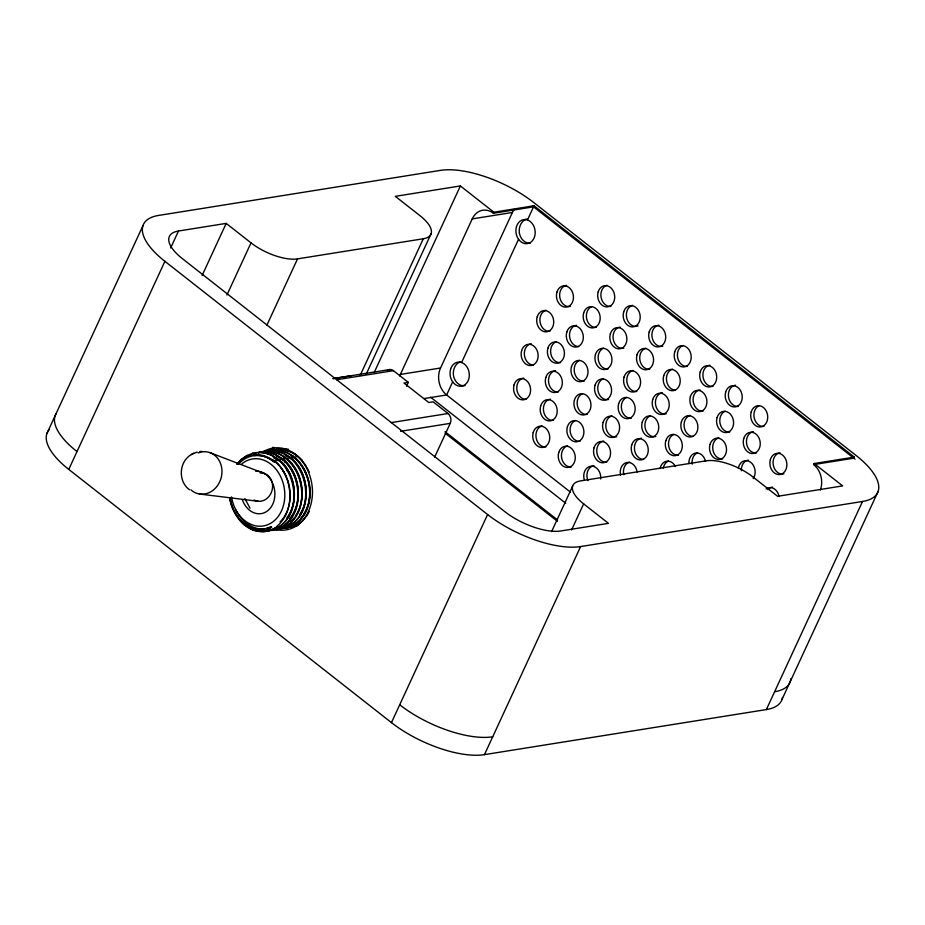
<?xml version="1.0" encoding="UTF-8"?>
<svg xmlns="http://www.w3.org/2000/svg" width="925" height="925" viewBox="0 0 925 925"><rect width="100%" height="100%" fill="white"/><g stroke="black" fill="none" stroke-linecap="round" stroke-linejoin="round"><path stroke-width="1.39" d="M273.522 461.471L273.569 460.373M271.684 527.25L267.001 530.198M46.84 433.663L142.993 225.584M170.662 247.958L178.49 231.019L226.197 223.387L251.022 242.87A35.705 14.233 24.8 0 0 297.526 258.873L423.292 238.766A35.705 14.233 24.8 0 0 420.158 215.826L395.333 196.343L460.384 185.948L493.858 212.207L534.037 205.778L854.33 457.112L853.833 458.176L813.665 464.593A19.564 15.424 80.9 0 1 820.359 490.053M68.762 469.403L164.904 261.324A71.422 28.478 24.8 0 1 158.626 215.433L440.531 170.362A71.422 28.478 24.8 0 1 533.54 202.378L856.238 455.597A71.422 28.478 24.8 0 1 862.516 501.477L766.374 709.567L484.469 754.638A71.422 28.478 24.8 0 1 391.46 722.622L68.762 469.403A71.422 28.478 24.8 0 1 49.303 429.524M202.113 275.511L226.197 223.387M226.937 294.994L251.022 242.87M266.816 325.334L297.526 258.873M360.079 375.585L423.292 238.766M366.092 374.428L431.119 233.69M374.29 372.278L460.384 185.948M399.75 375.932A19.564 15.424 80.9 0 1 400.363 374.428L472.236 218.89A19.564 15.424 80.9 0 1 493.372 213.27L533.54 206.853L853.833 458.176A19.564 15.424 80.9 0 1 855.035 459.193M406.526 386.222L408.318 382.36L393.426 370.671A7.146 5.631 80.9 0 0 387.39 370.52M493.372 213.27L493.858 212.207M570.424 492.112L446.625 394.963A19.564 15.424 80.9 0 1 440.543 368L512.415 212.461A19.564 15.424 80.9 0 1 514.427 209.108M452.683 381.84L446.625 394.963L424.02 398.583M461.61 362.531L518.555 239.286M527.481 219.977L534.037 205.778M434.588 457.262L450.244 423.361A7.146 5.631 80.9 0 0 448.035 413.521L433.143 401.832L428.807 402.525L403.982 383.054L408.318 382.36M391.46 722.622L487.602 514.531L164.904 261.324M551.612 531.597L572.691 485.995M571.604 529.933L583.64 503.871A35.705 14.233 24.8 0 1 580.507 480.919L706.272 460.812A35.705 14.233 24.8 0 1 752.788 476.826L777.601 496.297L842.663 485.903L814.15 463.529L813.665 464.593M484.469 754.638L580.623 546.559L862.516 501.477M782.007 699.416L878.16 491.337M306.637 516.196L309.355 511.386M275.049 461.228L277.546 458.731C302.29 476.121 300.741 527.898 266.018 531.077M278.98 460.592L281.478 458.095C304.128 474.93 305.585 519.734 275.916 529.643M282.923 459.968L285.409 457.47C311.748 475.82 307.401 530.661 269.961 530.453M286.854 459.332L289.352 456.834C311.852 473.646 313.459 517.838 284.276 528.302M290.785 458.708L293.283 456.21C315.922 473.045 317.391 517.85 287.71 527.747M294.717 458.083L297.214 455.586L302.429 460.419M192.134 454.129C178.918 460.789 177.531 481.173 189.475 489.753M305.782 517.179L302.336 521.133L297.272 524.833M236.858 464.304L241.413 459.32L246.721 455.586L253.08 453.169M237.343 464.223L241.899 459.239L247.206 455.505M277.049 526.637L276.691 526.903A39.682 31.288 80.9 0 1 262.885 531.655L258.584 531.447A39.682 31.288 80.9 0 1 252.999 530.06M281.535 527.342C308.892 509.779 300.024 460.719 269.025 452.441M293.329 525.458C322.779 506.969 309.991 451.446 274.517 449.885M300.798 522.533L297.757 524.752L291.641 527.123M193.001 453.678L197.187 452.082M191.429 454.51L193.764 453.262M271.973 530.268C308.152 517.364 296.613 453.608 258.792 452.406M279.847 529.007C316.026 516.104 304.475 452.36 266.654 451.146M283.778 528.383C319.958 515.479 308.418 451.724 270.586 450.521M297.827 525.573L285.686 527.932L283.27 527.643M253.496 453.944L257.011 452.545M258.11 452.926C268.366 448.972 280.564 449.851 289.352 456.834M258.595 452.845L260.942 451.92M265.29 452.059L268.817 450.66M269.903 451.042L272.251 450.105M270.401 450.961L272.748 450.024M272.667 450.88L276.182 449.481L282.877 448.556M472.236 218.89L512.415 212.461M333.347 378.568L389.98 369.514M332.942 378.649L351.165 375.747M336.642 379.747L393.426 370.671M400.363 374.428L440.543 368M391.263 422.598L448.035 413.521M400.571 431.304L450.244 423.361M814.15 463.529L854.33 457.112M268.319 450.741C278.171 448.024 289.051 449.064 297.214 455.586M252.583 453.25L263.209 451.701M277.824 529.192L288.207 527.678M199.916 451.516L201.719 451.4M282.391 448.625L288.692 449.296M278.46 449.261C290.115 449.272 300.347 456.834 306.36 466.42M275.014 449.804L281.316 450.475L287.478 452.637L293.283 456.21M267.152 451.065L273.453 451.735L279.616 453.897L285.409 457.47M262.723 451.77L269.51 452.371L275.685 454.522L281.478 458.095M259.278 452.325L265.579 452.996L271.753 455.158L277.546 458.731M291.629 526.313L294.046 526.591M271.464 529.539L273.892 529.817M199.338 494.008L258.41 501.304M209.836 452.579L264.504 473.577M583.64 503.871L608.465 523.342L560.758 530.973A42.851 17.089 24.8 0 1 504.958 511.756L182.26 258.549A42.851 17.089 24.8 0 1 178.49 231.019M430.564 397.183L565.776 503.281M445.064 431.697L557.509 519.919M445.075 433.154L557.382 521.272M245.056 525.111C236.892 518.15 231.62 508.056 230.175 497.477M244.558 525.192C236.395 518.231 231.123 508.137 229.689 497.558M250.016 508.183L244.871 498.54M306.938 467.541L309.262 472.062M76.995 451.573A71.422 28.478 24.8 0 1 56.356 413.221M492.713 736.797A71.422 28.478 24.8 0 1 399.692 704.781M580.623 546.559A71.422 28.478 24.8 0 1 487.602 514.531M790.84 678.649A71.422 28.478 24.8 0 1 774.607 691.727M465.113 385.598A12.152 9.585 80.9 0 1 453.481 375.654A12.141 9.493 87.4 0 1 459.864 362.033M459.829 361.918A12.152 9.585 80.9 0 1 460.488 361.744M532.291 205.951A19.564 15.424 80.9 0 1 533.54 206.853M530.268 243.148A12.152 9.585 80.9 0 1 519.353 233.1M525.701 219.364A12.152 9.585 80.9 0 1 527.042 219.063M519.376 233.088A12.141 9.493 87.4 0 1 525.724 219.479M560.585 362.646A10.707 8.452 80.9 0 1 550.918 354.217A10.707 8.452 80.9 0 1 555.913 341.892M584.172 381.158A10.707 8.452 80.9 0 1 574.494 372.717A10.707 8.452 80.9 0 1 579.489 360.392M608.615 399.484A10.707 8.452 80.9 0 1 598.209 391.761A10.707 8.452 80.9 0 1 603.077 378.892M631.336 418.158A10.707 8.452 80.9 0 1 621.658 409.729A10.707 8.452 80.9 0 1 626.653 397.403M655.779 436.496A10.707 8.452 80.9 0 1 645.372 428.772A10.707 8.452 80.9 0 1 650.24 415.903M692.201 464.153A10.707 8.452 80.9 0 1 697.404 452.915M688.905 463.564A10.707 8.452 80.9 0 1 695.901 452.972A10.707 8.452 80.9 0 1 705.567 461.402M678.499 455.169A10.707 8.452 80.9 0 1 668.821 446.74A10.707 8.452 80.9 0 1 673.816 434.403M663.271 468.085A10.707 8.452 80.9 0 1 668.382 461.089M660.08 468.593A10.707 8.452 80.9 0 1 666.844 461.159A10.707 8.452 80.9 0 1 675.458 466.524M712.897 386.396A10.707 8.452 80.9 0 1 703.023 376.88A10.707 8.452 80.9 0 1 709.903 365.19M703.081 411.105A10.707 8.452 80.9 0 1 693.207 401.577A10.707 8.452 80.9 0 1 700.086 389.887M693.183 436.473A10.707 8.452 80.9 0 1 684.176 426.899A10.707 8.452 80.9 0 1 690.212 415.383M729.756 432.033A10.707 8.452 80.9 0 1 720.089 423.604A10.707 8.452 80.9 0 1 725.084 411.278M722.691 458.892A10.707 8.452 80.9 0 1 712.909 449.92A10.707 8.452 80.9 0 1 718.852 437.849M741.353 470.756A10.707 8.452 80.9 0 1 748.348 460.153M738.358 468.108A10.707 8.452 80.9 0 1 750.406 462.084A10.707 8.452 80.9 0 1 753.216 478.641M767.993 489.649A10.707 8.452 80.9 0 1 772.514 487.117M766.097 488.943A10.707 8.452 80.9 0 1 779 496.054M756.442 452.972A10.707 8.452 80.9 0 1 746.567 443.445A10.707 8.452 80.9 0 1 753.447 431.755M783.914 473.854A10.707 8.452 80.9 0 1 773.277 465.055A10.707 8.452 80.9 0 1 780.064 452.811M738.393 406.41A10.707 8.452 80.9 0 1 728.518 396.883A10.707 8.452 80.9 0 1 735.41 385.193M763.9 426.425A10.707 8.452 80.9 0 1 754.222 417.984A10.707 8.452 80.9 0 1 759.217 405.659M687.391 366.381A10.707 8.452 80.9 0 1 677.713 357.952A10.707 8.452 80.9 0 1 682.708 345.626M675.528 390.223A10.707 8.452 80.9 0 1 666.532 380.649A10.707 8.452 80.9 0 1 672.556 369.121M666.266 413.776A10.707 8.452 80.9 0 1 655.628 404.977A10.707 8.452 80.9 0 1 662.427 392.732M643.546 459.436A10.707 8.452 80.9 0 1 634.481 449.319A10.707 8.452 80.9 0 1 641.43 438.172M623.762 474.733A10.707 8.452 80.9 0 1 629.59 462.118M620.559 475.242A10.707 8.452 80.9 0 1 626.815 462.535A10.707 8.452 80.9 0 1 637.128 471.981M587.918 480.595A10.707 8.452 80.9 0 1 593.954 465.726M584.357 480.075A10.707 8.452 80.9 0 1 591.168 466.188A10.707 8.452 80.9 0 1 600.695 478.988M571.442 466.917A10.707 8.452 80.9 0 1 561.648 457.944A10.707 8.452 80.9 0 1 567.592 445.873M580.067 441.294A10.707 8.452 80.9 0 1 570.401 432.865A10.707 8.452 80.9 0 1 575.396 420.528M606.754 462.234A10.707 8.452 80.9 0 1 596.879 452.707A10.707 8.452 80.9 0 1 603.759 441.017M616.64 436.739A10.707 8.452 80.9 0 1 606.106 428.472A10.707 8.452 80.9 0 1 611.934 415.868M662.739 346.204A10.707 8.452 80.9 0 1 652.102 337.405A10.707 8.452 80.9 0 1 658.901 325.161M649.72 369.237A10.707 8.452 80.9 0 1 639.938 360.253A10.707 8.452 80.9 0 1 645.87 348.193M636.77 391.472A10.707 8.452 80.9 0 1 626.988 382.499A10.707 8.452 80.9 0 1 632.92 370.428M587.144 414.435A10.707 8.452 80.9 0 1 577.466 406.006A10.707 8.452 80.9 0 1 582.461 393.668M558.492 391.957A10.707 8.452 80.9 0 1 548.629 382.441A10.707 8.452 80.9 0 1 555.509 370.752M553.393 420.355A10.707 8.452 80.9 0 1 543.518 410.839A10.707 8.452 80.9 0 1 550.398 399.149M545.935 446.914A10.707 8.452 80.9 0 1 536.153 437.941A10.707 8.452 80.9 0 1 542.085 425.87M525.909 399.357A10.707 8.452 80.9 0 1 516.832 389.24A10.707 8.452 80.9 0 1 523.781 378.094M623.901 348.135A10.707 8.452 80.9 0 1 613.252 339.325A10.707 8.452 80.9 0 1 620.051 327.092M608.13 369.006A10.707 8.452 80.9 0 1 598.452 360.565A10.707 8.452 80.9 0 1 603.447 348.239M578.622 346.586A10.707 8.452 80.9 0 1 569.557 336.457A10.707 8.452 80.9 0 1 576.506 325.311M533.459 365.063A10.707 8.452 80.9 0 1 524.382 354.934A10.707 8.452 80.9 0 1 531.332 343.799M549.901 331.3A10.707 8.452 80.9 0 1 540.119 322.316A10.707 8.452 80.9 0 1 546.051 310.257M596.359 327.369A10.707 8.452 80.9 0 1 586.693 318.928A10.707 8.452 80.9 0 1 591.688 306.603M570.482 306.383A10.707 8.452 80.9 0 1 559.845 297.584A10.707 8.452 80.9 0 1 566.643 285.339M638.077 325.912A10.707 8.452 80.9 0 1 626.838 318.466A10.707 8.452 80.9 0 1 632.538 305.319M610.882 306.348A10.707 8.452 80.9 0 1 601.1 297.376A10.707 8.452 80.9 0 1 607.031 285.305M782.481 697.496A71.422 28.478 24.8 0 1 766.374 709.567M264.168 451.215A41.417 32.664 80.9 0 1 311.841 484.018A41.417 32.664 80.9 0 1 276.436 529.632M198.147 452.961A21.425 18.535 -76 0 1 221.526 476.213A21.425 18.535 -76 0 1 190.92 489.845M260.226 473.01A14.28 12.349 -76 0 1 272.193 489.834A14.28 12.349 -76 0 1 254.074 499.997M294.659 458.21A36.988 28.652 79.4 0 1 303.481 514.393M304.66 471.311A36.988 29.6 79 0 1 305.134 472.247M294.613 522.255A36.988 29.6 79 0 1 293.167 523.053M302.926 515.572A36.988 28.571 82 0 1 301.007 517.792M294.693 522.671A36.988 28.571 82 0 1 292.196 523.839M291.005 456.187A36.988 29.646 79.2 0 1 293.63 457.944M291.248 458.314A36.988 28.663 82.5 0 1 299.792 514.335M283.385 457.181A36.988 29.646 79.2 0 1 286.785 459.471M301.145 501.454A36.988 29.623 79.1 0 1 300.879 502.749M285.143 455.32A36.988 29.646 79.2 0 1 290.346 458.442M294.624 517.376A36.988 28.571 82 0 1 290.774 521.249M287.201 459.794A36.988 28.652 79.4 0 1 295.491 515.826M283.166 459.401A36.988 28.663 82.5 0 1 289.56 518.694M276.818 456.372A36.988 29.646 79.2 0 1 282.9 460.014M284.657 462.038A36.988 29.623 79.1 0 1 285.131 462.477M279.234 460.037A36.988 28.663 82.5 0 1 286.773 517.919M273.349 457.597A36.988 29.646 79.2 0 1 278.367 460.754M286.912 470.131A36.988 29.646 79.2 0 1 287.455 470.987M274.077 447.365A6.186 2.902 -51.9 0 1 272.875 448.371M273.314 449.087A6.66 3.122 -51.9 0 0 273.603 448.833L273.835 448.625A22.558 10.557 -51.9 0 0 274.239 448.232M272.933 447.249A2.995 1.399 -51.9 0 0 272.586 447.931A2.833 1.33 -51.9 0 0 272.424 448.301M255.543 471.183A21.425 16.893 80.9 0 1 274.436 489.117A21.425 16.893 80.9 0 1 263.347 513.109A21.425 16.893 80.9 0 1 242.35 499.743M241.841 463.899A33.924 26.744 80.9 0 1 281.593 478.711A33.924 26.744 80.9 0 1 267.152 524.938A33.924 26.744 80.9 0 1 231.504 496.979M237.644 463.772A37.509 29.831 79.9 0 1 273.418 460.696M273.638 460.211A38.919 30.271 80.3 0 1 276.876 526.232M270.562 526.868A36.954 29.137 80.9 0 1 229.643 497.847M270.632 526.972A3.48 2.382 27.1 0 1 271.534 526.926M270.69 527.262A36.988 28.536 80.4 0 1 235.748 509.872M254.282 455.597A36.988 28.536 80.4 0 1 274.494 462.338M267.024 530.279A35.948 26.906 72 0 1 252.941 529.181M252.849 529.967A39.706 30.722 81.9 0 1 244.582 525.134M238.234 464.419A36.988 29.542 83 0 1 273.557 461.378M276.656 527.1A39.706 30.698 80.2 0 1 245.113 524.972M275.002 461.321A36.988 28.582 79.8 0 1 280.044 521.908M275.315 462.014A36.988 29.623 79.1 0 1 278.668 465.148M281.281 468.235A36.988 29.623 79.1 0 1 286.403 477.069M287.872 480.988A36.988 29.623 79.1 0 1 288.184 481.983M298.474 524.313A38.272 30.178 80.9 0 1 287.767 526.972M516.462 226.66A12.152 9.585 80.9 0 0 527.238 243.645A12.152 9.585 80.9 0 0 532.927 224.532A12.152 9.585 80.9 0 0 516.462 226.66M450.591 369.214A12.152 9.585 80.9 0 0 461.367 386.199A12.152 9.585 80.9 0 0 467.056 367.086A12.152 9.585 80.9 0 0 450.591 369.214M547.901 348.193A10.707 8.452 80.9 0 0 557.393 363.167A10.707 8.452 80.9 0 0 562.412 346.308A10.707 8.452 80.9 0 0 547.901 348.193M571.477 366.693A10.707 8.452 80.9 0 0 580.981 381.667A10.707 8.452 80.9 0 0 585.988 364.82A10.707 8.452 80.9 0 0 571.477 366.693M595.064 385.193A10.707 8.452 80.9 0 0 604.557 400.167A10.707 8.452 80.9 0 0 609.575 383.32A10.707 8.452 80.9 0 0 595.064 385.193M618.64 403.705A10.707 8.452 80.9 0 0 628.144 418.667A10.707 8.452 80.9 0 0 633.151 401.82A10.707 8.452 80.9 0 0 618.64 403.705M642.228 422.205A10.707 8.452 80.9 0 0 651.72 437.178A10.707 8.452 80.9 0 0 656.738 420.332A10.707 8.452 80.9 0 0 642.228 422.205M665.803 440.705A10.707 8.452 80.9 0 0 675.308 455.678A10.707 8.452 80.9 0 0 680.314 438.832A10.707 8.452 80.9 0 0 665.803 440.705M700.202 371.942A10.707 8.452 80.9 0 0 709.695 386.904A10.707 8.452 80.9 0 0 714.713 370.058A10.707 8.452 80.9 0 0 700.202 371.942M690.385 396.64A10.707 8.452 80.9 0 0 699.89 411.613A10.707 8.452 80.9 0 0 704.908 394.767A10.707 8.452 80.9 0 0 690.385 396.64M681.367 421.962A10.707 8.452 80.9 0 0 690.859 436.935A10.707 8.452 80.9 0 0 695.878 420.089A10.707 8.452 80.9 0 0 681.367 421.962M717.072 417.58A10.707 8.452 80.9 0 0 726.564 432.542A10.707 8.452 80.9 0 0 731.582 415.695A10.707 8.452 80.9 0 0 717.072 417.58M710.007 444.439A10.707 8.452 80.9 0 0 719.5 459.401A10.707 8.452 80.9 0 0 724.518 442.555A10.707 8.452 80.9 0 0 710.007 444.439M743.746 438.508A10.707 8.452 80.9 0 0 753.251 453.481A10.707 8.452 80.9 0 0 758.257 436.635A10.707 8.452 80.9 0 0 743.746 438.508M770.375 459.563A10.707 8.452 80.9 0 0 779.868 474.537A10.707 8.452 80.9 0 0 784.886 457.69A10.707 8.452 80.9 0 0 770.375 459.563M725.709 391.946A10.707 8.452 80.9 0 0 735.202 406.919A10.707 8.452 80.9 0 0 740.22 390.072A10.707 8.452 80.9 0 0 725.709 391.946M751.204 411.96A10.707 8.452 80.9 0 0 760.708 426.934A10.707 8.452 80.9 0 0 765.715 410.076A10.707 8.452 80.9 0 0 751.204 411.96M674.695 351.928A10.707 8.452 80.9 0 0 684.199 366.901A10.707 8.452 80.9 0 0 689.206 350.043A10.707 8.452 80.9 0 0 674.695 351.928M663.711 375.712A10.707 8.452 80.9 0 0 673.203 390.674A10.707 8.452 80.9 0 0 678.222 373.827A10.707 8.452 80.9 0 0 663.711 375.712M652.726 399.484A10.707 8.452 80.9 0 0 662.219 414.458A10.707 8.452 80.9 0 0 667.237 397.611A10.707 8.452 80.9 0 0 652.726 399.484M631.729 444.925A10.707 8.452 80.9 0 0 641.233 459.898A10.707 8.452 80.9 0 0 646.24 443.04A10.707 8.452 80.9 0 0 631.729 444.925M558.746 452.464A10.707 8.452 80.9 0 0 568.251 467.437A10.707 8.452 80.9 0 0 573.257 450.579A10.707 8.452 80.9 0 0 558.746 452.464M567.383 426.83A10.707 8.452 80.9 0 0 576.876 441.803A10.707 8.452 80.9 0 0 581.894 424.957A10.707 8.452 80.9 0 0 567.383 426.83M594.058 447.769A10.707 8.452 80.9 0 0 603.562 462.743A10.707 8.452 80.9 0 0 608.569 445.896A10.707 8.452 80.9 0 0 594.058 447.769M603.088 422.447A10.707 8.452 80.9 0 0 612.581 437.421A10.707 8.452 80.9 0 0 617.599 420.574A10.707 8.452 80.9 0 0 603.088 422.447M649.2 331.913A10.707 8.452 80.9 0 0 658.692 346.887A10.707 8.452 80.9 0 0 663.711 330.04A10.707 8.452 80.9 0 0 649.2 331.913M637.036 354.772A10.707 8.452 80.9 0 0 646.529 369.746A10.707 8.452 80.9 0 0 651.547 352.899A10.707 8.452 80.9 0 0 637.036 354.772M624.086 377.018A10.707 8.452 80.9 0 0 633.579 391.98A10.707 8.452 80.9 0 0 638.597 375.134A10.707 8.452 80.9 0 0 624.086 377.018M574.448 399.97A10.707 8.452 80.9 0 0 583.941 414.943A10.707 8.452 80.9 0 0 588.959 398.097A10.707 8.452 80.9 0 0 574.448 399.97M545.808 377.504A10.707 8.452 80.9 0 0 555.301 392.478A10.707 8.452 80.9 0 0 560.319 375.619A10.707 8.452 80.9 0 0 545.808 377.504M540.697 405.902A10.707 8.452 80.9 0 0 550.202 420.875A10.707 8.452 80.9 0 0 555.22 404.017A10.707 8.452 80.9 0 0 540.697 405.902M533.239 432.449A10.707 8.452 80.9 0 0 542.744 447.422A10.707 8.452 80.9 0 0 547.762 430.576A10.707 8.452 80.9 0 0 533.239 432.449M514.08 384.846A10.707 8.452 80.9 0 0 523.585 399.82A10.707 8.452 80.9 0 0 528.591 382.962A10.707 8.452 80.9 0 0 514.08 384.846M610.35 333.844A10.707 8.452 80.9 0 0 619.854 348.806A10.707 8.452 80.9 0 0 624.861 331.959A10.707 8.452 80.9 0 0 610.35 333.844M595.446 354.541A10.707 8.452 80.9 0 0 604.938 369.514A10.707 8.452 80.9 0 0 609.957 352.668A10.707 8.452 80.9 0 0 595.446 354.541M566.805 332.063A10.707 8.452 80.9 0 0 576.298 347.037A10.707 8.452 80.9 0 0 581.316 330.19A10.707 8.452 80.9 0 0 566.805 332.063M521.631 350.552A10.707 8.452 80.9 0 0 531.135 365.514A10.707 8.452 80.9 0 0 536.142 348.667A10.707 8.452 80.9 0 0 521.631 350.552M537.205 316.836A10.707 8.452 80.9 0 0 546.71 331.809A10.707 8.452 80.9 0 0 551.728 314.962A10.707 8.452 80.9 0 0 537.205 316.836M583.675 312.904A10.707 8.452 80.9 0 0 593.168 327.878A10.707 8.452 80.9 0 0 598.186 311.031A10.707 8.452 80.9 0 0 583.675 312.904M556.942 292.092A10.707 8.452 80.9 0 0 566.435 307.065A10.707 8.452 80.9 0 0 571.453 290.219A10.707 8.452 80.9 0 0 556.942 292.092M623.693 311.91A10.707 8.452 80.9 0 0 633.197 326.872A10.707 8.452 80.9 0 0 638.204 310.025A10.707 8.452 80.9 0 0 623.693 311.91M598.186 291.895A10.707 8.452 80.9 0 0 607.69 306.869A10.707 8.452 80.9 0 0 612.708 290.011A10.707 8.452 80.9 0 0 598.186 291.895"/></g></svg>
